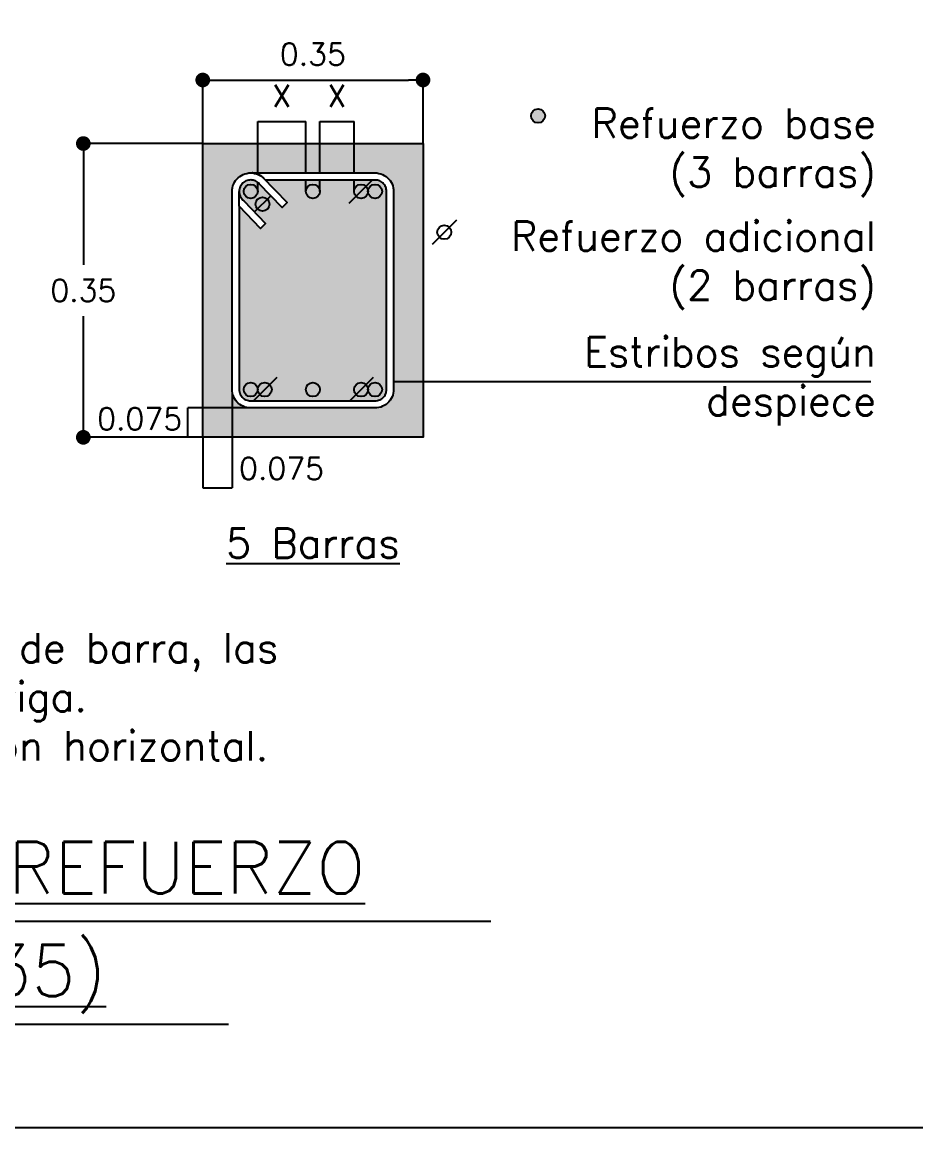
# Model space of a CAD drawing. Header units: millimetres. Extents: x 0 to 212, y -9 to 41.
# Drawn here: x 31.514 to 32.731, y -3.319 to -1.813 of the extents above; entities that cross this region are included whole.
import ezdxf
from ezdxf.enums import TextEntityAlignment as Align

# ---------------------------------------------------------------- set-up
doc = ezdxf.new("R2010")
doc.units = ezdxf.units.MM
doc.header["$LTSCALE"] = 0.01
doc.header["$PDMODE"] = 3
for name, color, linetype in [('FC_BORDES', 4, 'Continuous'), ('FC_COTAS', 1, 'Continuous'), ('FC_HATCH 254', 254, 'Continuous'), ('FC_R-200', 5, 'Continuous'), ('FC_R-80', 11, 'Continuous'), ('FC_REFUERZO 2', 1, 'Continuous')]:
    doc.layers.add(name, color=color, linetype=linetype)
doc.layers.add('FC_HOJA', color=230, linetype='Continuous', plot=False)
doc.styles.add('FC_TEXT', font='romans.shx', dxfattribs={"height": 0.002})
doc.styles.add('FC_TEXT1', font='romans.shx')
doc.dimstyles.new('FC_COTAS', dxfattribs={"dimtxt": 0.0015, "dimasz": 0.001, "dimexe": 0, "dimexo": 0, "dimgap": 0.001, "dimtad": 1, "dimtih": 1, "dimtoh": 1, "dimzin": 0, "dimdsep": 46, "dimtxsty": 'FC_TEXT1', "dimblk": 'DOT', "dimcen": 0.09, "dimclrd": 256, "dimclre": 256, "dimclrt": 256, "dimadec": 0, "dimazin": 0, "dimtfac": 1, "dimtix": 1, "dimtmove": 2, "dimatfit": 3, "dimfxl": 1.002, "dimtolj": 1, "dimtzin": 0, "dimlwd": -1, "dimarcsym": 0})
doc.dimstyles.new('FC_COTAS$7', dxfattribs={"dimtxt": 0.002, "dimasz": 0.002, "dimexe": 0, "dimexo": 0, "dimgap": 0.000375, "dimtad": 2, "dimtih": 1, "dimtoh": 1, "dimzin": 0, "dimdsep": 46, "dimtxsty": 'FC_TEXT1', "dimblk": 'DOT', "dimcen": 0.09, "dimclrd": 256, "dimclre": 256, "dimclrt": 11, "dimadec": 0, "dimazin": 0, "dimtfac": 1, "dimtix": 1, "dimtmove": 2, "dimatfit": 3, "dimfxl": 1.002, "dimtolj": 1, "dimtzin": 0, "dimlwd": -1, "dimarcsym": 0})

# ---------------------------------------------------------------- blocks, each defined once
blk = doc.blocks.new('*U38')
at = {"layer": 'FC_R-200', "color": 4, "ltscale": 1.5}
for points in [[(-0.067059, 0), (0.067059, 0)], [(-0.049197, -0.007), (0.049197, -0.007)]]:
    blk.add_lwpolyline(points, dxfattribs=at)
at = {"layer": 'FC_R-200', "ltscale": 1.5, "style": 'FC_TEXT1'}
for tag, p in [('%%UTÍTULO', (0, 0.003656)), ('%%UTÍTULO1', (0, -0.003344))]:
    blk.add_attdef(tag, text='', height=0.0035, dxfattribs=at).set_placement(p, align=Align.MIDDLE_CENTER)
at = {"layer": 'FC_R-80', "ltscale": 1.5, "style": 'FC_TEXT1'}
blk.add_attdef('ESCALA', text='', height=0.002, dxfattribs=at).set_placement((-0.048673, -0.0087), align=Align.MIDDLE_LEFT)
blk = doc.blocks.new('_Dot')
at = {"color": 0, "linetype": 'ByBlock', "lineweight": -2}
blk.add_line((-0.5, 0), (-1, 0), dxfattribs=at)
at = {"color": 0, "linetype": 'ByBlock', "const_width": 0.5}
blk.add_lwpolyline([(-0.25, 0, 1), (0.25, 0, 1)], format="xyb", close=True, dxfattribs=at)
blk = doc.blocks.new('*D219')
at = {"layer": 'Defpoints', "color": 0, "transparency": 16777216}
for p in [(31.5976, -1.9786), (31.7602, -1.9786), (31.7602, -2.3786)]:
    blk.add_point(p, dxfattribs=at)
at = {"layer": 'FC_COTAS', "lineweight": -2, "transparency": 16777216}
for p, q in [((31.7602, -1.9786), (31.5976, -1.9786)), ((31.7602, -2.3786), (31.5976, -2.3786))]:
    blk.add_line(p, q, dxfattribs=at)
at = {"layer": 'FC_COTAS', "transparency": 16777216}
for p, q in [((31.5976, -1.9986), (31.5976, -2.1436)), ((31.5976, -2.3586), (31.5976, -2.2136))]:
    blk.add_line(p, q, dxfattribs=at)
at = {"layer": 'FC_COTAS', "transparency": 16777216, "xscale": 0.02, "yscale": 0.02, "zscale": 0.02}
for p, rotation in [((31.5976, -1.9786), 90), ((31.5976, -2.3786), 270)]:
    blk.add_blockref('_Dot', p, dxfattribs=dict(at, rotation=rotation))
at = {"layer": 'FC_COTAS', "transparency": 16777216, "insert": (31.5976, -2.1786), "char_height": 0.03, "attachment_point": 5, "style": 'FC_TEXT1'}
blk.add_mtext('\\A1;0.35', dxfattribs=at)
blk = doc.blocks.new('*D74')
at = {"layer": 'Defpoints', "color": 0, "transparency": 16777216}
for p in [(31.8002, -2.3133), (31.7602, -2.3786), (31.8002, -2.4472)]:
    blk.add_point(p, dxfattribs=at)
at = {"layer": 'FC_COTAS', "lineweight": -2, "transparency": 16777216}
for p, q in [((31.8002, -2.3133), (31.8002, -2.4472)), ((31.7602, -2.3786), (31.7602, -2.4472))]:
    blk.add_line(p, q, dxfattribs=at)
at = {"layer": 'FC_COTAS', "transparency": 16777216}
blk.add_line((31.7602, -2.4472), (31.8002, -2.4472), dxfattribs=at)
at = {"layer": 'FC_COTAS', "transparency": 16777216, "insert": (31.8676, -2.421), "char_height": 0.03, "attachment_point": 5, "style": 'FC_TEXT1'}
blk.add_mtext('\\A1;0.075', dxfattribs=at)
blk = doc.blocks.new('*D75')
at = {"layer": 'Defpoints', "color": 0, "transparency": 16777216}
for p in [(31.7398, -2.3386), (31.8255, -2.3386), (31.7602, -2.3786)]:
    blk.add_point(p, dxfattribs=at)
at = {"layer": 'FC_COTAS', "lineweight": -2, "transparency": 16777216}
for p, q in [((31.8255, -2.3386), (31.7398, -2.3386)), ((31.7602, -2.3786), (31.7398, -2.3786))]:
    blk.add_line(p, q, dxfattribs=at)
at = {"layer": 'FC_COTAS', "transparency": 16777216}
blk.add_line((31.7398, -2.3786), (31.7398, -2.3386), dxfattribs=at)
at = {"layer": 'FC_COTAS', "transparency": 16777216, "insert": (31.6743, -2.3535), "char_height": 0.03, "attachment_point": 5, "style": 'FC_TEXT1'}
blk.add_mtext('\\A1;0.075', dxfattribs=at)
blk = doc.blocks.new('*D86')
at = {"layer": 'Defpoints', "color": 0, "transparency": 16777216}
for p in [(32.0602, -1.8921), (31.7602, -1.9786), (32.0602, -1.9786)]:
    blk.add_point(p, dxfattribs=at)
at = {"layer": 'FC_COTAS', "lineweight": -2, "transparency": 16777216}
for p, q in [((31.7602, -1.9786), (31.7602, -1.8921)), ((32.0602, -1.9786), (32.0602, -1.8921))]:
    blk.add_line(p, q, dxfattribs=at)
at = {"layer": 'FC_COTAS', "transparency": 16777216}
blk.add_line((31.7802, -1.8921), (32.0402, -1.8921), dxfattribs=at)
at = {"layer": 'FC_COTAS', "transparency": 16777216, "xscale": 0.02, "yscale": 0.02, "zscale": 0.02, "rotation": 180}
blk.add_blockref('_Dot', (31.7602, -1.8921), dxfattribs=at)
at = {"layer": 'FC_COTAS', "transparency": 16777216, "xscale": 0.02, "yscale": 0.02, "zscale": 0.02}
blk.add_blockref('_Dot', (32.0602, -1.8921), dxfattribs=at)
at = {"layer": 'FC_COTAS', "transparency": 16777216, "insert": (31.9102, -1.8571), "char_height": 0.03, "attachment_point": 5, "style": 'FC_TEXT1'}
blk.add_mtext('\\A1;0.35', dxfattribs=at)
blk = doc.blocks.new('*D91')
at = {"layer": 'Defpoints', "color": 0, "transparency": 16777216}
for p in [(31.9006, -1.9485), (31.8351, -2.0437), (31.9006, -2.0437)]:
    blk.add_point(p, dxfattribs=at)
at = {"layer": 'FC_COTAS', "lineweight": -2, "transparency": 16777216}
for p, q in [((31.8351, -2.0437), (31.8351, -1.9485)), ((31.9006, -2.0437), (31.9006, -1.9485))]:
    blk.add_line(p, q, dxfattribs=at)
at = {"layer": 'FC_COTAS', "transparency": 16777216}
blk.add_line((31.8351, -1.9485), (31.9006, -1.9485), dxfattribs=at)
at = {"layer": 'FC_COTAS', "transparency": 16777216, "insert": (31.8679, -1.9135), "char_height": 0.03, "attachment_point": 5, "style": 'FC_TEXT1'}
blk.add_mtext('\\A1;X', dxfattribs=at)
blk = doc.blocks.new('*D94')
at = {"layer": 'Defpoints', "color": 0, "transparency": 16777216}
for p in [(31.9662, -1.9485), (31.9197, -2.0437), (31.9662, -2.0437)]:
    blk.add_point(p, dxfattribs=at)
at = {"layer": 'FC_COTAS', "lineweight": -2, "transparency": 16777216}
for p, q in [((31.9197, -2.0437), (31.9197, -1.9485)), ((31.9662, -2.0437), (31.9662, -1.9485))]:
    blk.add_line(p, q, dxfattribs=at)
at = {"layer": 'FC_COTAS', "transparency": 16777216}
blk.add_line((31.9197, -1.9485), (31.9662, -1.9485), dxfattribs=at)
at = {"layer": 'FC_COTAS', "transparency": 16777216, "insert": (31.943, -1.9135), "char_height": 0.03, "attachment_point": 5, "style": 'FC_TEXT1'}
blk.add_mtext('\\A1;X', dxfattribs=at)
blk = doc.blocks.new('*U41')
at = {"color": 0, "ltscale": 1.5}
blk.add_lwpolyline([(-0.0648, -0.0096), (-0.0648, -0.0096)], dxfattribs=at)
blk.add_wipeout([(-0.0828, 0), (0.0847, 0), (0.0873, -0.0001), (0.0899, -0.0006), (0.0925, -0.0012), (0.095, -0.0022), (0.0973, -0.0034), (0.0996, -0.0048), (0.1016, -0.0065), (0.1035, -0.0084), (0.1052, -0.0104), (0.1066, -0.0127), (0.1078, -0.015), (0.1088, -0.0175), (0.1094, -0.0201), (0.1099, -0.0227), (0.11, -0.0253), (0.11, -0.2947), (0.1099, -0.2973), (0.1094, -0.2999), (0.1088, -0.3025), (0.1078, -0.305), (0.1066, -0.3073), (0.1052, -0.3096), (0.1035, -0.3116), (0.1016, -0.3135), (0.0996, -0.3152), (0.0973, -0.3166), (0.095, -0.3178), (0.0925, -0.3188), (0.0899, -0.3194), (0.0873, -0.3199), (0.0847, -0.32), (-0.0847, -0.32), (-0.0873, -0.3199), (-0.0899, -0.3194), (-0.0925, -0.3188), (-0.095, -0.3178), (-0.0973, -0.3166), (-0.0996, -0.3152), (-0.1016, -0.3135), (-0.1035, -0.3116), (-0.1052, -0.3096), (-0.1066, -0.3073), (-0.1078, -0.305), (-0.1088, -0.3025), (-0.1094, -0.2999), (-0.1099, -0.2973), (-0.11, -0.2947), (-0.11, -0.0253), (-0.1099, -0.0227), (-0.1094, -0.0201), (-0.1088, -0.0175), (-0.1078, -0.015), (-0.1066, -0.0127), (-0.1052, -0.0104), (-0.1035, -0.0084), (-0.1016, -0.0065), (-0.0996, -0.0048), (-0.0973, -0.0034), (-0.095, -0.0022), (-0.0925, -0.0012), (-0.0899, -0.0006), (-0.0873, -0.0001), (-0.0847, 0), (-0.082, -0.0001), (-0.0794, -0.0006), (-0.0768, -0.0012), (-0.0744, -0.0022), (-0.072, -0.0034), (-0.0698, -0.0048), (-0.0684, -0.006), (-0.035, -0.0403), (-0.0418, -0.047), (-0.073, -0.0148), (-0.0741, -0.0137), (-0.0754, -0.0126), (-0.0768, -0.0117), (-0.0783, -0.011), (-0.0798, -0.0104), (-0.0814, -0.01), (-0.083, -0.0097), (-0.0847, -0.0096), (-0.0863, -0.0097), (-0.0879, -0.01), (-0.0895, -0.0104), (-0.0911, -0.011), (-0.0925, -0.0117), (-0.0939, -0.0126), (-0.0952, -0.0137), (-0.0963, -0.0148), (-0.0974, -0.0161), (-0.0983, -0.0175), (-0.099, -0.0189), (-0.0996, -0.0205), (-0.1, -0.0221), (-0.1003, -0.0237), (-0.1004, -0.0253), (-0.1003, -0.027), (-0.1, -0.0286), (-0.0996, -0.0302), (-0.099, -0.0317), (-0.0983, -0.0332), (-0.0974, -0.0346), (-0.0963, -0.0359), (-0.0952, -0.037), (-0.0941, -0.0379), (-0.0645, -0.0691), (-0.0715, -0.0757), (-0.1004, -0.0452), (-0.1004, -0.2947), (-0.1003, -0.2963), (-0.1, -0.2979), (-0.0996, -0.2995), (-0.099, -0.3011), (-0.0983, -0.3025), (-0.0974, -0.3039), (-0.0963, -0.3052), (-0.0952, -0.3063), (-0.0939, -0.3074), (-0.0925, -0.3083), (-0.0911, -0.309), (-0.0895, -0.3096), (-0.0879, -0.31), (-0.0863, -0.3103), (-0.0847, -0.3104), (0.0847, -0.3104), (0.0863, -0.3103), (0.0879, -0.31), (0.0895, -0.3096), (0.0911, -0.309), (0.0925, -0.3083), (0.0939, -0.3074), (0.0952, -0.3063), (0.0963, -0.3052), (0.0974, -0.3039), (0.0983, -0.3025), (0.099, -0.3011), (0.0996, -0.2995), (0.1, -0.2979), (0.1003, -0.2963), (0.1004, -0.2947), (0.1004, -0.0253), (0.1003, -0.0237), (0.1, -0.0221), (0.0996, -0.0205), (0.099, -0.0189), (0.0983, -0.0175), (0.0974, -0.0161), (0.0963, -0.0148), (0.0952, -0.0137), (0.0939, -0.0126), (0.0925, -0.0117), (0.0911, -0.011), (0.0895, -0.0104), (0.0879, -0.01), (0.0863, -0.0097), (0.0857, -0.0097), (-0.0646, -0.0097), (-0.0683, -0.0059), (-0.0697, -0.0048), (-0.0719, -0.0033), (-0.0743, -0.0021), (-0.0768, -0.0011), (-0.0794, -0.0005), (-0.082, 0)], dxfattribs=at)
blk.add_lwpolyline([(-0.0828, 0), (0.0847, 0), (0.0873, -0.0001), (0.0899, -0.0006), (0.0925, -0.0012), (0.095, -0.0022), (0.0973, -0.0034), (0.0996, -0.0048), (0.1016, -0.0065), (0.1035, -0.0084), (0.1052, -0.0104), (0.1066, -0.0127), (0.1078, -0.015), (0.1088, -0.0175), (0.1094, -0.0201), (0.1099, -0.0227), (0.11, -0.0253), (0.11, -0.2947), (0.1099, -0.2973), (0.1094, -0.2999), (0.1088, -0.3025), (0.1078, -0.305), (0.1066, -0.3073), (0.1052, -0.3096), (0.1035, -0.3116), (0.1016, -0.3135), (0.0996, -0.3152), (0.0973, -0.3166), (0.095, -0.3178), (0.0925, -0.3188), (0.0899, -0.3194), (0.0873, -0.3199), (0.0847, -0.32), (-0.0847, -0.32), (-0.0873, -0.3199), (-0.0899, -0.3194), (-0.0925, -0.3188), (-0.095, -0.3178), (-0.0973, -0.3166), (-0.0996, -0.3152), (-0.1016, -0.3135), (-0.1035, -0.3116), (-0.1052, -0.3096), (-0.1066, -0.3073), (-0.1078, -0.305), (-0.1088, -0.3025), (-0.1094, -0.2999), (-0.1099, -0.2973), (-0.11, -0.2947), (-0.11, -0.0253), (-0.1099, -0.0227), (-0.1094, -0.0201), (-0.1088, -0.0175), (-0.1078, -0.015), (-0.1066, -0.0127), (-0.1052, -0.0104), (-0.1035, -0.0084), (-0.1016, -0.0065), (-0.0996, -0.0048), (-0.0973, -0.0034), (-0.095, -0.0022), (-0.0925, -0.0012), (-0.0899, -0.0006), (-0.0873, -0.0001), (-0.0847, 0), (-0.082, -0.0001), (-0.0794, -0.0006), (-0.0768, -0.0012), (-0.0744, -0.0022), (-0.072, -0.0034), (-0.0698, -0.0048), (-0.0684, -0.006), (-0.035, -0.0403), (-0.0418, -0.047), (-0.073, -0.0148), (-0.0741, -0.0137), (-0.0754, -0.0126), (-0.0768, -0.0117), (-0.0783, -0.011), (-0.0798, -0.0104), (-0.0814, -0.01), (-0.083, -0.0097), (-0.0847, -0.0096), (-0.0863, -0.0097), (-0.0879, -0.01), (-0.0895, -0.0104), (-0.0911, -0.011), (-0.0925, -0.0117), (-0.0939, -0.0126), (-0.0952, -0.0137), (-0.0963, -0.0148), (-0.0974, -0.0161), (-0.0983, -0.0175), (-0.099, -0.0189), (-0.0996, -0.0205), (-0.1, -0.0221), (-0.1003, -0.0237), (-0.1004, -0.0253), (-0.1003, -0.027), (-0.1, -0.0286), (-0.0996, -0.0302), (-0.099, -0.0317), (-0.0983, -0.0332), (-0.0974, -0.0346), (-0.0963, -0.0359), (-0.0952, -0.037), (-0.0941, -0.0379), (-0.0645, -0.0691), (-0.0715, -0.0757), (-0.1004, -0.0452), (-0.1004, -0.2947), (-0.1003, -0.2963), (-0.1, -0.2979), (-0.0996, -0.2995), (-0.099, -0.3011), (-0.0983, -0.3025), (-0.0974, -0.3039), (-0.0963, -0.3052), (-0.0952, -0.3063), (-0.0939, -0.3074), (-0.0925, -0.3083), (-0.0911, -0.309), (-0.0895, -0.3096), (-0.0879, -0.31), (-0.0863, -0.3103), (-0.0847, -0.3104), (0.0847, -0.3104), (0.0863, -0.3103), (0.0879, -0.31), (0.0895, -0.3096), (0.0911, -0.309), (0.0925, -0.3083), (0.0939, -0.3074), (0.0952, -0.3063), (0.0963, -0.3052), (0.0974, -0.3039), (0.0983, -0.3025), (0.099, -0.3011), (0.0996, -0.2995), (0.1, -0.2979), (0.1003, -0.2963), (0.1004, -0.2947), (0.1004, -0.0253), (0.1003, -0.0237), (0.1, -0.0221), (0.0996, -0.0205), (0.099, -0.0189), (0.0983, -0.0175), (0.0974, -0.0161), (0.0963, -0.0148), (0.0952, -0.0137), (0.0939, -0.0126), (0.0925, -0.0117), (0.0911, -0.011), (0.0895, -0.0104), (0.0879, -0.01), (0.0863, -0.0097), (0.0857, -0.0097), (-0.0646, -0.0097), (-0.0683, -0.0059), (-0.0697, -0.0048), (-0.0719, -0.0033), (-0.0743, -0.0021), (-0.0768, -0.0011), (-0.0794, -0.0005), (-0.082, 0)], close=True, dxfattribs=at)
blk.add_lwpolyline([(-0.1004, -0.0452), (-0.1004, -0.0253)], dxfattribs=at)

msp = doc.modelspace()

# ---------------------------------------------------------------- hatches: boundary and pattern name
at = {"layer": 'FC_HATCH 254'}
h = msp.add_hatch(color=256, dxfattribs=at)
h.dxf.hatch_style = 1
h.paths.add_polyline_path([(31.7602, -2.3786), (31.7602, -1.9786), (32.0602, -1.9786), (32.0602, -2.3786)])
at = {"layer": 'FC_REFUERZO 2'}
for points in [[(32.2168, -1.9505, -1), (32.2168, -1.9315, -1)], [(31.8255, -2.0532, 1), (31.8255, -2.0341, 1)], [(31.9102, -2.0532, -1), (31.9102, -2.0341, -1)], [(31.9948, -2.0532, -1), (31.9948, -2.0341, -1)], [(31.8255, -2.3041, -1), (31.8255, -2.3231, -1)], [(31.9102, -2.3041, 1), (31.9102, -2.3231, 1)], [(31.9948, -2.3041, 1), (31.9948, -2.3231, 1)]]:
    msp.add_hatch(color=256, dxfattribs=at).paths.add_polyline_path(points)

# ---------------------------------------------------------------- linework, layer by layer
at = {"layer": 'FC_BORDES'}
msp.add_lwpolyline([(31.7602, -2.3786), (31.7602, -1.9786), (32.0602, -1.9786), (32.0602, -2.3786)], close=True, dxfattribs=at)
at = {"layer": 'FC_HOJA', "ltscale": 0.6}
msp.add_lwpolyline([(27.8285, -0.7865), (34.0202, -0.7865), (34.0202, -3.3188), (27.8285, -3.3188)], close=True, dxfattribs=at)
at = {"layer": 'FC_REFUERZO 2', "ltscale": 0.35}
for points in [[(31.9923, -2.0271), (31.9592, -2.0602)], [(31.8581, -2.0446), (31.825, -2.0777)], [(32.1057, -2.0828), (32.0726, -2.1159)], [(31.8612, -2.297), (31.828, -2.3302)], [(31.9923, -2.2971), (31.9592, -2.3303)]]:
    msp.add_lwpolyline(points, dxfattribs=at)
at = {"layer": 'FC_REFUERZO 2'}
for centre in [(32.2168, -1.941), (31.8255, -2.0437), (31.9102, -2.0437), (31.9758, -2.0437), (31.9948, -2.0437), (31.8416, -2.0612), (32.0892, -2.0994), (31.8255, -2.3136), (31.8446, -2.3136), (31.9102, -2.3136), (31.9758, -2.3137), (31.9948, -2.3136)]:
    msp.add_circle(centre, 0.00954, dxfattribs=at)

# ---------------------------------------------------------------- block references
at = {"layer": 'FC_R-200'}
ref = msp.add_blockref('*U38', (30.8114, -3.0376), dxfattribs=dict(at, xscale=20, yscale=20, zscale=20))
ref.add_attrib('%%UTÍTULO', '%%UDETALLE GENERAL DE COLOCACIÓN DE REFUERZO', dxfattribs={"ltscale": 1.5, "height": 0.07, "style": 'FC_TEXT1'}).set_placement((30.8114, -2.9645), align=Align.MIDDLE_CENTER)
ref.add_attrib('%%UTÍTULO1', '%%UEN VIGAS DE FUNDACIÓN  (35x35)', dxfattribs={"ltscale": 1.5, "height": 0.07, "style": 'FC_TEXT1'}).set_placement((30.8114, -3.1045), align=Align.MIDDLE_CENTER)

# ---------------------------------------------------------------- texts
at = {"layer": 'FC_COTAS', "color": 11, "char_height": 0.04, "attachment_point": 9, "style": 'FC_TEXT1'}
for s, insert in [('Refuerzo base\\P(3 barras)', (32.6771, -2.051)), ('Refuerzo adicional\\P(2 barras)', (32.6771, -2.2047)), ('Estribos según\\Pdespiece', (32.6771, -2.3623))]:
    msp.add_mtext(s, dxfattribs=dict(at, insert=insert))
at = {"layer": 'FC_R-80', "color": 11, "insert": (31.9102, -2.5426), "char_height": 0.04, "attachment_point": 8, "style": 'FC_TEXT1'}
msp.add_mtext('{\\L5 Barras}', dxfattribs=at)
at = {"layer": 'FC_R-80', "insert": (29.4283, -2.8985), "char_height": 0.04, "width": 2.766114, "attachment_point": 7, "style": 'FC_TEXT'}
msp.add_mtext('NOTAS:\\P\\pxi-3,l4,t4;-^IEn caso de existir refuerzo base o adicional en diferentes diámetros de barra, las barras de mayor diámetro deberán colocarse en las esquinas de la viga.\\P-^ILos paquetes de barras deberán preferiblemente colocarse en posición horizontal.\\P-^IEn cada capa de refuerzo no deben existir mas de 6 barras.', dxfattribs=at)

# ---------------------------------------------------------------- dimensions: what is measured, and where the dimension line sits
at = {"layer": 'FC_COTAS'}
for base, p1, p2, text, picture, middle in [((32.0602, -1.8921), (31.7602, -1.9786), (32.0602, -1.9786), '0.35', '*D86', (31.9102, -1.8571)), ((31.9006, -1.9485), (31.8351, -2.0437), (31.9006, -2.0437), 'X', '*D91', (31.8679, -1.9135)), ((31.9662, -1.9485), (31.9197, -2.0437), (31.9662, -2.0437), 'X', '*D94', (31.943, -1.9135))]:
    dim = msp.add_linear_dim(base=base, p1=p1, p2=p2, text=text, dimstyle='FC_COTAS', override={"dimscale": 0, "dimtix": 1, "dimtofl": 1, "dimtmove": 2, "dimatfit": 1}, dxfattribs=at)
    dim.commit()
    dim.dimension.update_dxf_attribs({"geometry": picture, "text_midpoint": middle})
dim = msp.add_linear_dim(base=(31.5976, -1.9786), p1=(31.7602, -2.3786), p2=(31.7602, -1.9786), angle=90, text='0.35', dimstyle='FC_COTAS', override={"dimscale": 0, "dimtix": 1, "dimtofl": 1, "dimtmove": 2, "dimatfit": 1}, dxfattribs=at)
dim.commit()
dim.dimension.update_dxf_attribs({"geometry": '*D219', "text_midpoint": (31.5976, -2.1786)})
dim = msp.add_linear_dim(base=(31.8002, -2.4472), p1=(31.7602, -2.3786), p2=(31.8002, -2.3133), text='0.075', dimstyle='FC_COTAS', override={"dimscale": 0, "dimtix": 1, "dimtofl": 1, "dimtmove": 2, "dimatfit": 1}, dxfattribs=at)
dim.commit()
dim.dimension.update_dxf_attribs({"geometry": '*D74', "text_midpoint": (31.8676, -2.421), "dimtype": 128})
dim = msp.add_linear_dim(base=(31.7398, -2.3386), p1=(31.7602, -2.3786), p2=(31.8255, -2.3386), angle=90, text='0.075', dimstyle='FC_COTAS', override={"dimscale": 0, "dimtix": 1, "dimtofl": 1, "dimtmove": 2, "dimatfit": 1}, dxfattribs=at)
dim.commit()
dim.dimension.update_dxf_attribs({"geometry": '*D75', "text_midpoint": (31.6743, -2.3535), "dimtype": 128})

# ---------------------------------------------------------------- leaders
at = {"layer": 'FC_COTAS', "annotation_type": 0, "has_hookline": 1, "hookline_direction": 0, "text_width": 0.4362}
msp.add_leader([(32.0202, -2.3028), (32.2334, -2.3028)], dimstyle='FC_COTAS$7', override={"dimscale": 0, "dimgap": 0.000375, "dimtad": 1}, dxfattribs=at)

# ---------------------------------------------------------------- next in the draw order: block references
at = {"layer": 'FC_REFUERZO 2'}
msp.add_blockref('*U41', (31.9102, -2.0186), dxfattribs=at)

doc.saveas('drawing.dxf')
